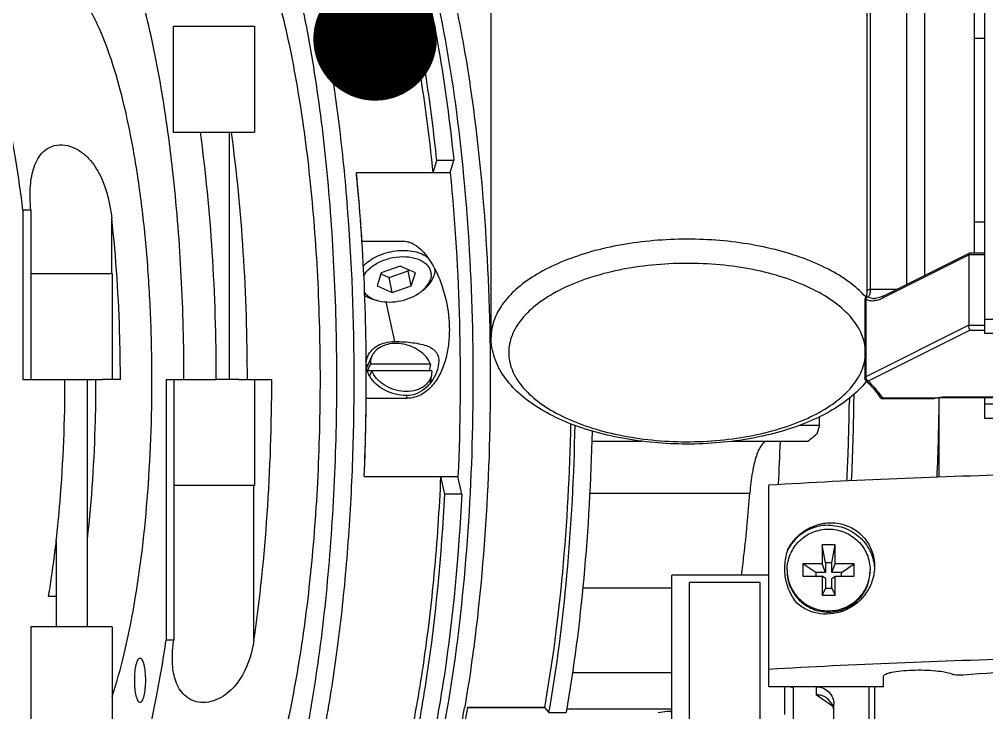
# Model space of a CAD drawing. Header units: millimetres. Extents: x 0 to 841, y 0 to 594.
# Drawn here: x 224.66 to 252.06, y 222.62 to 242.25 of the extents above; entities that cross this region are included whole.
import ezdxf

# ---------------------------------------------------------------- set-up
doc = ezdxf.new("R2010")
doc.units = ezdxf.units.MM
doc.header["$LTSCALE"] = 46.255
doc.layers.get('0').update_dxf_attribs({"linetype": 'CONTINUOUS'})
doc.layers.add('AXIS', color=7, linetype='CONTINUOUS')
doc.styles.get("Standard").update_dxf_attribs({"font": 'txt', "width": 0.85})
doc.dimstyles.get("Standard").update_dxf_attribs({"dimtxt": 3.5, "dimasz": 3.5, "dimexe": 1.5, "dimexo": 1, "dimtad": 1, "dimtxsty": 'STANDARD', "dimcen": 0.09, "dimadec": 0, "dimazin": 0, "dimtol": 1, "dimtp": 0.01, "dimtm": 0.01, "dimtfac": 1, "dimtofl": 0, "dimtmove": 0, "dimatfit": 3, "dimfxl": 1, "dimtolj": 1, "dimarcsym": 0})

msp = doc.modelspace()

# ---------------------------------------------------------------- linework, layer by layer
at = {"color": 7, "linetype": 'CONTINUOUS'}
for p, q in [((252.006, 233.355), (252.006, 251.942)), ((251.706, 248.944), (251.706, 235.631)), ((249.798, 234.747), (249.798, 247.98)), ((248.66, 247.247), (248.66, 234.55)), ((248.76, 247.297), (248.76, 234.6)), ((250.298, 247.047), (250.298, 234.997)), ((238.023, 233.252), (238.023, 243.308)), ((252.006, 241.712), (251.706, 241.712)), ((236.38, 237.918), (236.484, 238.257)), ((236.967, 238.257), (236.484, 238.257)), ((236.863, 237.918), (236.967, 238.257)), ((234.206, 237.918), (236.38, 237.918)), ((224.765, 236.845), (224.765, 232.055)), ((224.987, 236.845), (224.765, 236.845)), ((224.987, 236.845), (224.987, 232.055)), ((227.278, 235.055), (227.278, 236.621)), ((251.706, 236.516), (252.006, 236.516)), ((234.364, 235.998), (234.365, 235.977)), ((234.366, 235.974), (235.525, 235.974)), ((249.119, 234.366), (251.548, 235.581)), ((249.145, 234.42), (251.563, 235.629)), ((252.006, 235.581), (251.548, 235.581)), ((251.548, 235.581), (251.548, 233.589)), ((251.563, 235.629), (251.569, 235.631)), ((252.006, 235.631), (251.569, 235.631)), ((234.912, 235.076), (234.797, 234.705)), ((234.901, 235.042), (235.132, 234.941)), ((235.452, 235.262), (234.912, 235.076)), ((235.132, 234.941), (235.672, 235.127)), ((235.878, 235.076), (235.452, 235.262)), ((235.672, 235.127), (235.683, 235.162)), ((235.763, 234.705), (235.672, 235.127)), ((235.763, 234.705), (235.878, 235.076)), ((235.223, 234.52), (235.132, 234.941)), ((234.797, 234.705), (235.223, 234.52)), ((235.223, 234.52), (235.763, 234.705)), ((236.105, 234.592), (236.039, 234.54)), ((249.505, 234.6), (248.76, 234.6)), ((234.763, 234.3), (234.845, 234.281)), ((248.602, 234.304), (248.602, 232.095)), ((248.622, 234.364), (248.622, 234.364)), ((248.631, 234.339), (248.631, 232.13)), ((248.889, 234.35), (248.89, 234.35)), ((281.006, 233.755), (252.006, 233.755)), ((251.548, 233.589), (248.631, 232.13)), ((251.59, 233.452), (248.702, 232.009)), ((251.548, 233.589), (252.006, 233.589)), ((251.59, 233.452), (252.006, 233.452)), ((281.006, 233.355), (252.006, 233.355)), ((234.647, 232.717), (234.496, 232.386)), ((234.518, 232.299), (234.519, 232.3)), ((234.644, 232.299), (234.518, 232.299)), ((234.519, 232.3), (234.603, 232.492)), ((234.645, 232.3), (234.582, 232.158)), ((236.303, 232.492), (234.603, 232.492)), ((236.345, 232.3), (234.645, 232.3)), ((236.303, 232.492), (236.269, 232.3)), ((236.345, 232.3), (236.338, 232.196)), ((224.765, 232.055), (225.768, 232.055)), ((227.524, 232.055), (227.015, 232.055)), ((228.819, 232.055), (228.819, 224.672)), ((228.819, 232.055), (230.241, 232.055)), ((229.036, 232.055), (229.036, 224.672)), ((230.879, 232.055), (231.811, 232.055)), ((236.338, 232.196), (236.296, 231.95)), ((234.487, 231.524), (235.647, 231.524)), ((250.54, 231.523), (249.115, 231.523)), ((249.116, 231.523), (249.116, 231.509)), ((250.54, 231.509), (249.116, 231.509)), ((250.54, 231.509), (250.54, 231.523)), ((250.54, 231.509), (250.563, 231.512)), ((250.716, 229.291), (250.716, 231.539)), ((253.298, 231.552), (250.798, 231.552)), ((250.798, 231.552), (250.798, 231.539)), ((253.298, 231.539), (250.798, 231.539)), ((252.006, 230.955), (252.006, 231.539)), ((281.006, 231.355), (252.006, 231.355)), ((281.006, 230.955), (252.006, 230.955)), ((246.752, 230.763), (247.322, 230.763)), ((247.322, 230.763), (247.251, 230.511)), ((240.873, 230.305), (242.299, 230.305)), ((244.832, 230.305), (246.999, 230.305)), ((234.429, 229.304), (236.602, 229.304)), ((236.71, 228.807), (236.602, 229.304)), ((237.193, 228.807), (237.085, 229.304)), ((231.306, 224.672), (231.306, 229.055)), ((245.888, 223.352), (245.888, 229.064)), ((237.193, 228.807), (236.71, 228.807)), ((240.81, 228.841), (245.35, 228.841)), ((247.762, 227.375), (247.399, 227.375)), ((247.399, 227.375), (247.399, 226.84)), ((247.49, 226.862), (247.399, 227.375)), ((247.671, 226.862), (247.762, 227.375)), ((247.762, 226.84), (247.762, 227.375)), ((225.706, 227.249), (225.679, 227.249)), ((247.399, 226.84), (246.855, 226.84)), ((247.218, 226.594), (246.855, 226.84)), ((246.855, 226.84), (246.855, 226.483)), ((247.49, 226.594), (247.399, 226.84)), ((247.671, 226.862), (247.49, 226.862)), ((247.49, 226.862), (247.49, 226.594)), ((247.671, 226.594), (247.671, 226.862)), ((247.671, 226.594), (247.762, 226.84)), ((248.305, 226.84), (247.762, 226.84)), ((247.943, 226.594), (248.305, 226.84)), ((248.305, 226.483), (248.305, 226.84)), ((247.49, 226.594), (247.218, 226.594)), ((247.218, 226.594), (247.218, 226.483)), ((247.943, 226.594), (247.671, 226.594)), ((247.943, 226.483), (247.943, 226.594)), ((245.888, 226.513), (243.138, 226.513)), ((243.138, 211.602), (243.138, 226.513)), ((245.638, 226.307), (243.638, 226.307)), ((243.638, 222.094), (243.638, 226.307)), ((245.638, 222.353), (245.638, 226.307)), ((246.855, 226.483), (247.399, 226.483)), ((247.49, 226.416), (247.399, 226.483)), ((247.399, 226.483), (247.399, 225.947)), ((247.49, 226.416), (247.49, 226.148)), ((247.671, 226.416), (247.762, 226.483)), ((247.671, 226.148), (247.671, 226.416)), ((247.762, 226.483), (248.305, 226.483)), ((247.762, 225.947), (247.762, 226.483)), ((240.618, 226.153), (243.138, 226.153)), ((247.49, 226.148), (247.399, 225.947)), ((247.49, 226.148), (247.671, 226.148)), ((247.671, 226.148), (247.762, 225.947)), ((225.706, 225.906), (225.491, 225.906)), ((247.399, 225.947), (247.762, 225.947)), ((229.036, 224.672), (228.819, 224.672)), ((240.319, 223.755), (243.138, 223.755)), ((249.138, 223.352), (249.138, 223.656)), ((249.138, 223.352), (245.888, 223.352)), ((246.33, 223.352), (246.33, 222.574)), ((246.58, 223.352), (246.58, 222.353)), ((247.23, 223.352), (247.23, 223.124)), ((248.73, 211.987), (248.73, 223.352)), ((248.888, 212.566), (248.888, 223.352)), ((247.702, 222.797), (247.23, 223.124)), ((237.275, 222.781), (237.27, 222.754)), ((239.531, 222.769), (237.358, 222.769)), ((239.531, 222.769), (239.662, 222.624)), ((243.138, 222.723), (240.16, 222.723)), ((247.73, 217.443), (247.73, 222.86)), ((239.662, 222.624), (240.145, 222.624)), ((243.008, 222.655), (242.751, 222.618))]:
    msp.add_line(p, q, dxfattribs=at)
for points in [[(248.66, 234.55), (248.659, 234.498), (248.649, 234.432), (248.634, 234.384), (248.622, 234.364)], [(249.145, 234.42), (249.026, 234.372), (248.904, 234.35), (248.89, 234.35)]]:
    msp.add_lwpolyline(points, dxfattribs=at)
for centre, radius, start, end in [((180.636, 232.56), 53.838, 4.1004, 5.7117), ((182.218, 232.713), 52.249, 5.3489, 5.7174), ((179.438, 232.458), 55.04, 3.6875, 5.3432), ((177.553, 232.322), 56.93, 3.867, 4.1178), ((176.996, 232.284), 57.488, 3.68021, 3.86708), ((174.025, 232.107), 60.465, 0.52242, 3.66943), ((235.403, 235.359), 1.036, 307.8052, 312.5466), ((235.079, 235.272), 1.018, 251.949, 256.7532), ((248.702, 234.304), 0.1, 142.8205, 153.0345), ((246.727, 232.674), 2.566, 41.9173, 42.2748), ((248.741, 234.276), 0.127, 143.4394, 150.0697), ((171.782, 232.055), 62.707, 0.21398, 0.55136), ((172.182, 232.054), 62.307, 357.47013, 0.21664), ((246.594, 229.824), 2.998, 46.0061, 47.1305), ((171.878, 232.054), 62.612, 359.22066, 359.51487), ((188.532, 232.055), 59.77, 359.39868, 359.60347), ((249.116, 231.609), 0.1, 212.89, 269.9972), ((247.167, 230.263), 2.32, 32.8757, 34.6985), ((250.767, 230.568), 0.981, 102.241, 103.427), ((191.581, 232.047), 59.135, 357.32176, 359.50843), ((172.043, 232.051), 62.446, 358.89882, 359.22072), ((189.266, 232.045), 59.035, 357.22183, 359.4018), ((188.032, 232.046), 59.303, 358.76021, 358.99669), ((172.881, 232.034), 61.609, 357.46036, 358.90043), ((278.673, 191.913), 49.771, 129.1497, 129.5235), ((191.737, 231.312), 34.186, 353.1491, 353.5746), ((195.659, 230.809), 30.232, 350.6672, 353.2086), ((247.542, 226.661), 1.137, 180.0006, 181.7425), ((247.619, 226.661), 1.137, 358.2575, 359.9994), ((247.252, 222.643), 0.479, 24.8283, 55.2743), ((200.571, 229.093), 37.242, 349.0113, 350.2001), ((243.007, 221.758), 0.897, 81.6266, 89.9785)]:
    msp.add_arc(centre, radius, start, end, dxfattribs=at)
for centre, major_axis, ratio, start_param, end_param in [((258.738, 222.477), (40, 0), 0.173886, 1.708733, 1.897845), ((258.738, 217.259), (40, 0), 0.173886, 1.708733, 1.897845), ((246.58, 223.598), (0.192, 0.192), 0.8391, -2.597662, -2.268928)]:
    msp.add_ellipse(centre, major_axis=major_axis, ratio=ratio, start_param=start_param, end_param=end_param, dxfattribs=at)
for points, knots in [([(233.665, 248.805), (233.763, 248.805), (233.966, 248.778), (234.262, 248.658), (234.553, 248.462), (234.956, 248.08), (235.433, 247.402), (235.941, 246.367), (236.411, 245.079), (236.834, 243.558), (237.201, 241.83), (237.62, 239.212), (237.949, 235.668), (238.046, 231.279), (237.846, 226.945), (237.505, 224.122), (237.275, 222.781)], [0, 0, 0, 0, 0.010776, 0.022202, 0.034817, 0.049007, 0.082959, 0.125051, 0.175306, 0.23327, 0.298187, 0.369087, 0.524183, 0.688371, 0.850602, 1, 1, 1, 1]), ([(229.407, 215.309), (229.547, 215.32), (229.842, 215.402), (230.252, 215.673), (230.647, 216.086), (231.027, 216.635), (231.392, 217.318), (231.738, 218.129), (232.064, 219.062), (232.484, 220.519), (232.924, 222.585), (233.313, 225.304), (233.566, 228.261), (233.675, 231.35), (233.634, 234.464), (233.445, 237.494), (233.116, 240.333), (232.658, 242.881), (232.165, 244.773), (231.706, 246.065), (231.357, 246.864), (230.99, 247.535), (230.523, 248.193), (230.089, 248.583), (229.775, 248.711)], [0, 0, 0, 0, 0.01187, 0.025304, 0.041143, 0.059848, 0.081615, 0.106481, 0.134378, 0.165169, 0.2346, 0.312793, 0.397294, 0.485359, 0.574086, 0.660549, 0.741915, 0.815583, 0.879321, 0.90693, 0.931497, 0.952964, 0.971379, 1, 1, 1, 1]), ([(236.021, 219.398), (236.175, 219.913), (236.458, 221.012), (236.936, 223.433), (237.348, 226.792), (237.558, 231.044), (237.481, 235.367), (237.124, 239.461), (236.594, 242.59), (236.028, 244.754), (235.576, 246.076), (235.085, 247.158), (234.698, 247.769), (234.494, 248.02)], [0, 0, 0, 0, 0.055182, 0.116417, 0.253274, 0.402058, 0.55314, 0.696698, 0.823561, 0.878295, 0.926203, 0.966808, 1, 1, 1, 1]), ([(234.365, 247.875), (234.525, 247.66), (234.832, 247.162), (235.234, 246.306), (235.611, 245.289), (236.097, 243.657), (236.593, 241.299), (236.858, 239.317), (236.967, 238.257)], [0, 0, 0, 0, 0.079931, 0.173969, 0.281983, 0.40337, 0.682127, 1, 1, 1, 1]), ([(229.324, 232.055), (229.324, 233.028), (229.276, 234.938), (229.062, 237.711), (228.716, 240.269), (228.315, 242.214), (227.928, 243.583), (227.626, 244.457), (227.304, 245.213), (226.965, 245.844), (226.611, 246.346), (226.242, 246.716), (225.858, 246.949), (225.583, 247.005), (225.454, 247.005)], [0, 0, 0, 0, 0.181389, 0.356287, 0.518511, 0.662501, 0.726205, 0.783755, 0.834833, 0.879289, 0.917215, 0.949084, 0.975999, 1, 1, 1, 1]), ([(236.484, 238.257), (236.405, 239.026), (236.221, 240.499), (235.85, 242.587), (235.403, 244.432), (235.033, 245.56), (234.831, 246.071)], [0, 0, 0, 0, 0.28941, 0.555934, 0.794246, 1, 1, 1, 1]), ([(236.38, 237.918), (236.302, 238.691), (236.121, 240.172), (235.751, 242.268), (235.302, 244.112), (234.929, 245.236), (234.724, 245.742)], [0, 0, 0, 0, 0.290631, 0.557797, 0.795793, 1, 1, 1, 1]), ([(232.505, 245.147), (232.691, 244.572), (233.03, 243.328), (233.431, 241.329), (233.751, 239.115), (234.062, 235.89), (234.172, 232.548), (234.089, 229.183), (233.928, 226.72), (233.673, 224.381), (233.331, 222.22), (232.909, 220.286), (232.419, 218.624), (231.872, 217.268), (231.349, 216.361), (230.897, 215.832), (230.571, 215.555), (230.237, 215.373), (230.003, 215.318), (229.89, 215.309)], [0, 0, 0, 0, 0.058098, 0.123907, 0.196143, 0.27331, 0.435728, 0.517484, 0.597222, 0.67322, 0.743867, 0.807718, 0.863559, 0.910508, 0.948183, 0.963689, 0.977206, 0.989114, 1, 1, 1, 1]), ([(224.765, 236.845), (224.708, 237.322), (224.58, 238.236), (224.331, 239.532), (224.038, 240.677), (223.708, 241.651), (223.347, 242.435), (223.006, 242.951), (222.715, 243.243), (222.506, 243.392), (222.292, 243.484), (222.144, 243.505), (222.074, 243.505)], [0, 0, 0, 0, 0.19174, 0.368078, 0.526006, 0.663096, 0.777767, 0.86976, 0.907886, 0.941509, 0.971703, 1, 1, 1, 1]), ([(230.241, 232.055), (230.241, 233.259), (230.169, 235.601), (229.945, 237.934), (229.79, 239.062)], [0, 0, 0, 0, 0.514155, 1, 1, 1, 1]), ([(230.659, 239.062), (230.814, 237.934), (231.038, 235.601), (231.111, 233.259), (231.111, 232.055)], [0, 0, 0, 0, 0.485845, 1, 1, 1, 1]), ([(224.968, 237.265), (224.968, 237.449), (224.985, 237.722), (225.072, 238.071), (225.178, 238.312), (225.343, 238.524), (225.582, 238.675), (225.883, 238.718), (226.19, 238.642), (226.461, 238.478), (226.753, 238.193), (227.11, 237.593), (227.235, 237.008), (227.278, 236.621)], [0, 0, 0, 0, 0.11956, 0.177196, 0.23372, 0.290263, 0.349342, 0.413841, 0.482543, 0.551188, 0.617945, 0.746725, 1, 1, 1, 1]), ([(224.987, 236.845), (224.984, 236.88), (224.974, 237.02), (224.968, 237.16), (224.968, 237.265)], [0, 0, 0, 0, 0.252776, 1, 1, 1, 1]), ([(227.524, 232.055), (227.524, 232.446), (227.504, 233.97), (227.405, 235.495), (227.278, 236.621)], [0, 0, 0, 0, 0.25626, 1, 1, 1, 1]), ([(235.525, 235.974), (235.57, 235.974), (235.661, 235.962), (235.833, 235.898), (236.022, 235.76), (236.206, 235.553), (236.36, 235.321), (236.489, 235.075), (236.631, 234.735), (236.708, 234.468), (236.748, 234.288)], [0, 0, 0, 0, 0.061112, 0.123068, 0.247965, 0.373474, 0.498985, 0.624392, 0.749703, 1, 1, 1, 1]), ([(248.626, 234.4), (248.487, 234.552), (248.155, 234.841), (247.558, 235.202), (246.85, 235.508), (245.755, 235.839), (244.254, 236.057), (242.715, 236.025), (241.511, 235.842), (240.674, 235.633), (239.919, 235.358), (239.266, 235.023), (238.733, 234.636), (238.334, 234.207), (238.082, 233.742), (238.023, 233.41), (238.023, 233.252)], [0, 0, 0, 0, 0.050761, 0.108055, 0.171628, 0.240671, 0.389994, 0.544204, 0.619094, 0.690382, 0.75674, 0.817153, 0.871075, 0.918626, 0.960866, 1, 1, 1, 1]), ([(234.398, 235.263), (234.452, 235.321), (234.578, 235.427), (234.799, 235.553), (235.05, 235.646), (235.317, 235.702), (235.583, 235.716), (235.835, 235.689), (236.057, 235.621), (236.185, 235.546), (236.238, 235.502)], [0, 0, 0, 0, 0.117627, 0.245868, 0.381018, 0.518377, 0.652954, 0.780129, 0.896357, 1, 1, 1, 1]), ([(251.548, 235.581), (251.548, 235.592), (251.549, 235.609), (251.558, 235.626), (251.563, 235.629)], [0, 0, 0, 0, 0.627815, 1, 1, 1, 1]), ([(234.414, 234.99), (234.46, 235.076), (234.566, 235.193), (234.738, 235.317), (234.949, 235.428), (235.242, 235.519), (235.599, 235.547), (235.882, 235.499), (236.07, 235.414), (236.182, 235.334), (236.265, 235.238), (236.315, 235.127), (236.329, 235.008), (236.315, 234.929), (236.304, 234.891)], [0, 0, 0, 0, 0.119167, 0.186618, 0.258113, 0.407633, 0.555785, 0.690737, 0.750956, 0.805914, 0.856347, 0.903904, 0.950951, 1, 1, 1, 1]), ([(248.614, 232.971), (248.594, 233.137), (248.479, 233.484), (248.127, 233.945), (247.615, 234.358), (246.96, 234.712), (246.185, 234.998), (245.316, 235.205), (244.383, 235.326), (243.422, 235.358), (242.466, 235.298), (241.55, 235.149), (240.707, 234.916), (239.967, 234.608), (239.354, 234.234), (238.89, 233.806), (238.637, 233.398), (238.539, 233.065), (238.523, 232.9), (238.523, 232.819)], [0, 0, 0, 0, 0.041694, 0.088476, 0.142439, 0.204099, 0.27286, 0.347392, 0.425886, 0.506248, 0.58626, 0.663728, 0.736628, 0.80328, 0.862549, 0.914142, 0.95902, 0.979786, 1, 1, 1, 1]), ([(236.42, 235.206), (236.426, 235.17), (236.429, 235.096), (236.415, 235.023), (236.403, 234.987)], [0, 0, 0, 0, 0.489749, 1, 1, 1, 1]), ([(236.104, 234.595), (236.128, 234.617), (236.212, 234.702), (236.278, 234.808), (236.304, 234.891)], [0, 0, 0, 0, 0.273207, 1, 1, 1, 1]), ([(236.105, 234.592), (236.176, 234.646), (236.297, 234.763), (236.381, 234.912), (236.403, 234.987)], [0, 0, 0, 0, 0.534765, 1, 1, 1, 1]), ([(234.437, 234.516), (234.475, 234.468), (234.576, 234.38), (234.697, 234.325), (234.763, 234.304)], [0, 0, 0, 0, 0.467801, 1, 1, 1, 1]), ([(234.845, 234.281), (234.944, 234.257), (235.155, 234.237), (235.472, 234.274), (235.776, 234.372), (235.959, 234.478), (236.039, 234.54)], [0, 0, 0, 0, 0.241808, 0.500009, 0.758205, 1, 1, 1, 1]), ([(248.76, 234.6), (248.748, 234.6), (248.723, 234.598), (248.686, 234.587), (248.66, 234.565), (248.66, 234.55)], [0, 0, 0, 0, 0.324315, 0.612828, 1, 1, 1, 1]), ([(248.76, 234.6), (248.76, 234.559), (248.754, 234.486), (248.723, 234.418), (248.702, 234.395)], [0, 0, 0, 0, 0.56739, 1, 1, 1, 1]), ([(234.442, 234.436), (234.465, 234.421), (234.565, 234.36), (234.676, 234.321), (234.763, 234.3)], [0, 0, 0, 0, 0.233718, 1, 1, 1, 1]), ([(236.748, 234.288), (236.807, 234.015), (236.856, 233.594), (236.824, 233.035), (236.745, 232.622), (236.6, 232.228), (236.375, 231.873), (236.107, 231.644), (235.851, 231.542), (235.714, 231.524), (235.647, 231.524)], [0, 0, 0, 0, 0.251643, 0.377582, 0.503394, 0.628923, 0.753834, 0.877426, 0.938887, 1, 1, 1, 1]), ([(248.631, 234.339), (248.627, 234.337), (248.613, 234.329), (248.602, 234.315), (248.602, 234.304)], [0, 0, 0, 0, 0.309146, 1, 1, 1, 1]), ([(248.622, 234.364), (248.631, 234.376), (248.656, 234.394), (248.687, 234.397), (248.702, 234.395)], [0, 0, 0, 0, 0.485423, 1, 1, 1, 1]), ([(248.631, 234.339), (248.662, 234.317), (248.738, 234.287), (248.861, 234.282), (248.991, 234.31), (249.076, 234.345), (249.119, 234.366)], [0, 0, 0, 0, 0.225397, 0.462673, 0.720176, 1, 1, 1, 1]), ([(248.702, 234.395), (248.715, 234.387), (248.774, 234.359), (248.84, 234.35), (248.889, 234.35)], [0, 0, 0, 0, 0.24363, 1, 1, 1, 1]), ([(249.145, 234.42), (249.136, 234.416), (249.122, 234.399), (249.119, 234.377), (249.119, 234.366)], [0, 0, 0, 0, 0.448403, 1, 1, 1, 1]), ([(251.59, 233.452), (251.576, 233.469), (251.557, 233.515), (251.548, 233.562), (251.548, 233.589)], [0, 0, 0, 0, 0.453119, 1, 1, 1, 1]), ([(248.655, 232.005), (248.375, 231.653), (247.795, 231.213), (246.907, 230.796), (246.122, 230.537), (245.269, 230.352), (244.063, 230.206), (242.834, 230.22), (241.639, 230.395), (240.802, 230.6), (240.04, 230.878), (239.371, 231.224), (238.811, 231.636), (238.375, 232.115), (238.091, 232.66), (238.023, 233.057), (238.023, 233.252)], [0, 0, 0, 0, 0.108584, 0.170401, 0.236995, 0.307562, 0.380904, 0.529903, 0.602624, 0.672212, 0.737563, 0.798007, 0.853493, 0.904709, 0.953034, 1, 1, 1, 1]), ([(236.303, 232.492), (236.274, 232.565), (236.185, 232.709), (235.991, 232.881), (235.749, 233.007), (235.482, 233.077), (235.214, 233.082), (234.968, 233.023), (234.797, 232.919), (234.698, 232.81), (234.662, 232.749), (234.647, 232.717)], [0, 0, 0, 0, 0.118307, 0.247317, 0.383645, 0.521787, 0.655753, 0.780692, 0.894539, 0.94805, 1, 1, 1, 1]), ([(234.647, 232.717), (234.631, 232.682), (234.607, 232.608), (234.602, 232.53), (234.603, 232.492)], [0, 0, 0, 0, 0.497194, 1, 1, 1, 1]), ([(238.523, 232.819), (238.523, 232.737), (238.539, 232.572), (238.637, 232.239), (238.89, 231.831), (239.354, 231.403), (239.967, 231.029), (240.707, 230.721), (241.55, 230.488), (242.466, 230.339), (243.422, 230.279), (244.383, 230.311), (245.316, 230.432), (246.185, 230.64), (246.96, 230.925), (247.615, 231.279), (248.127, 231.692), (248.479, 232.154), (248.594, 232.5), (248.614, 232.666)], [0, 0, 0, 0, 0.020214, 0.04098, 0.085858, 0.137451, 0.19672, 0.263372, 0.336272, 0.41374, 0.493752, 0.574114, 0.652607, 0.727139, 0.795901, 0.857561, 0.911524, 0.958306, 1, 1, 1, 1]), ([(236.338, 232.196), (236.332, 232.159), (236.311, 232.087), (236.255, 231.988), (236.177, 231.901), (236.079, 231.828), (235.964, 231.772), (235.789, 231.72), (235.548, 231.705), (235.259, 231.762), (235.033, 231.867), (234.878, 231.982), (234.749, 232.107), (234.676, 232.221), (234.645, 232.3)], [0, 0, 0, 0, 0.05194, 0.1044, 0.158491, 0.21506, 0.274584, 0.337169, 0.469993, 0.609193, 0.747939, 0.81514, 0.879871, 1, 1, 1, 1]), ([(225.708, 227.486), (225.75, 227.852), (225.896, 229.371), (225.955, 230.898), (225.955, 232.055)], [0, 0, 0, 0, 0.24136, 1, 1, 1, 1]), ([(226.824, 232.055), (226.824, 231.669), (226.804, 230.163), (226.708, 228.658), (226.584, 227.544)], [0, 0, 0, 0, 0.25609, 1, 1, 1, 1]), ([(231.306, 224.672), (231.48, 225.855), (231.73, 228.313), (231.811, 230.782), (231.811, 232.055)], [0, 0, 0, 0, 0.484096, 1, 1, 1, 1]), ([(248.602, 232.095), (248.602, 232.098), (248.605, 232.114), (248.62, 232.125), (248.631, 232.13)], [0, 0, 0, 0, 0.209591, 1, 1, 1, 1]), ([(248.631, 232.13), (248.631, 232.105), (248.646, 232.057), (248.68, 232.019), (248.702, 232.008)], [0, 0, 0, 0, 0.512206, 1, 1, 1, 1]), ([(248.702, 232.008), (248.689, 232.005), (248.665, 232.003), (248.642, 232.014), (248.634, 232.021)], [0, 0, 0, 0, 0.525941, 1, 1, 1, 1]), ([(248.676, 231.981), (248.711, 231.947), (248.841, 231.815), (248.958, 231.67), (249.032, 231.555)], [0, 0, 0, 0, 0.26303, 1, 1, 1, 1]), ([(249.074, 231.584), (249.022, 231.659), (248.905, 231.807), (248.773, 231.943), (248.702, 232.009)], [0, 0, 0, 0, 0.485544, 1, 1, 1, 1]), ([(249.032, 231.555), (249.04, 231.543), (249.067, 231.522), (249.1, 231.52), (249.116, 231.523)], [0, 0, 0, 0, 0.476308, 1, 1, 1, 1]), ([(250.54, 231.523), (250.541, 231.521), (250.546, 231.517), (250.552, 231.513), (250.556, 231.512)], [0, 0, 0, 0, 0.293441, 1, 1, 1, 1]), ([(250.559, 231.527), (250.578, 231.531), (250.657, 231.546), (250.738, 231.552), (250.798, 231.552)], [0, 0, 0, 0, 0.243322, 1, 1, 1, 1]), ([(250.798, 231.539), (250.778, 231.539), (250.699, 231.537), (250.62, 231.526), (250.563, 231.512)], [0, 0, 0, 0, 0.257275, 1, 1, 1, 1]), ([(240.273, 230.808), (240.245, 229.403), (240.101, 226.711), (239.759, 224.036), (239.531, 222.769)], [0, 0, 0, 0, 0.522011, 1, 1, 1, 1]), ([(239.662, 222.624), (239.889, 223.909), (240.229, 226.617), (240.373, 229.341), (240.402, 230.761)], [0, 0, 0, 0, 0.478758, 1, 1, 1, 1]), ([(240.881, 230.596), (240.85, 229.205), (240.703, 226.536), (240.367, 223.883), (240.145, 222.624)], [0, 0, 0, 0, 0.521159, 1, 1, 1, 1]), ([(245.849, 230.305), (245.82, 230.305), (245.753, 230.28), (245.672, 230.193), (245.597, 230.062), (245.529, 229.887), (245.468, 229.671), (245.396, 229.319), (245.364, 229.037), (245.35, 228.841)], [0, 0, 0, 0, 0.054364, 0.124407, 0.21711, 0.333917, 0.473646, 0.633664, 1, 1, 1, 1]), ([(235.161, 219.607), (235.365, 220.27), (235.729, 221.714), (236.139, 224.033), (236.441, 226.598), (236.561, 228.384), (236.602, 229.304)], [0, 0, 0, 0, 0.211988, 0.453732, 0.71885, 1, 1, 1, 1]), ([(235.297, 219.398), (235.491, 220.049), (235.84, 221.458), (236.393, 224.589), (236.622, 227.081), (236.71, 228.807)], [0, 0, 0, 0, 0.214111, 0.456095, 1, 1, 1, 1]), ([(237.193, 228.807), (237.105, 227.081), (236.876, 224.589), (236.322, 221.458), (235.974, 220.049), (235.779, 219.397)], [0, 0, 0, 0, 0.543907, 0.785891, 1, 1, 1, 1]), ([(245.112, 226.509), (245.137, 226.696), (245.235, 227.472), (245.308, 228.25), (245.35, 228.841)], [0, 0, 0, 0, 0.242564, 1, 1, 1, 1]), ([(246.43, 227.245), (246.497, 227.375), (246.673, 227.613), (247.029, 227.871), (247.443, 228.005), (247.874, 228.002), (248.28, 227.856), (248.613, 227.579), (248.831, 227.2), (248.88, 226.91), (248.88, 226.766)], [0, 0, 0, 0, 0.127883, 0.254239, 0.378863, 0.502169, 0.625032, 0.748487, 0.873376, 1, 1, 1, 1]), ([(247.58, 227.928), (247.348, 227.928), (246.877, 227.802), (246.539, 227.448), (246.43, 227.245)], [0, 0, 0, 0, 0.501739, 1, 1, 1, 1]), ([(247.58, 227.928), (247.74, 227.928), (248.061, 227.869), (248.476, 227.616), (248.771, 227.232), (248.861, 226.921), (248.875, 226.764)], [0, 0, 0, 0, 0.251682, 0.502394, 0.75175, 1, 1, 1, 1]), ([(246.405, 226.661), (246.405, 226.737), (246.421, 226.888), (246.488, 227.107), (246.597, 227.308), (246.744, 227.485), (246.924, 227.63), (247.128, 227.737), (247.35, 227.803), (247.58, 227.826), (247.811, 227.803), (248.033, 227.737), (248.237, 227.63), (248.416, 227.485), (248.564, 227.308), (248.673, 227.107), (248.74, 226.888), (248.755, 226.737), (248.755, 226.661)], [0, 0, 0, 0, 0.062032, 0.124131, 0.186367, 0.248774, 0.311368, 0.374134, 0.437032, 0.5, 0.562968, 0.625866, 0.688632, 0.751226, 0.813633, 0.875869, 0.937968, 1, 1, 1, 1]), ([(246.684, 225.721), (246.601, 225.823), (246.46, 226.052), (246.344, 226.439), (246.33, 226.848), (246.387, 227.116), (246.43, 227.245)], [0, 0, 0, 0, 0.245357, 0.494111, 0.74607, 1, 1, 1, 1]), ([(246.405, 226.626), (246.405, 226.551), (246.421, 226.399), (246.488, 226.18), (246.597, 225.979), (246.744, 225.803), (246.924, 225.658), (247.128, 225.55), (247.35, 225.484), (247.58, 225.462), (247.811, 225.484), (248.033, 225.55), (248.237, 225.658), (248.416, 225.803), (248.564, 225.979), (248.673, 226.18), (248.74, 226.399), (248.755, 226.551), (248.755, 226.626)], [0, 0, 0, 0, 0.062032, 0.124131, 0.186367, 0.248774, 0.311368, 0.374134, 0.437032, 0.5, 0.562968, 0.625866, 0.688632, 0.751226, 0.813633, 0.875869, 0.937968, 1, 1, 1, 1]), ([(246.406, 226.626), (246.408, 226.552), (246.427, 226.404), (246.499, 226.191), (246.61, 225.996), (246.757, 225.825), (246.935, 225.686), (247.203, 225.548), (247.58, 225.475), (247.958, 225.548), (248.226, 225.686), (248.404, 225.825), (248.551, 225.996), (248.662, 226.191), (248.734, 226.404), (248.753, 226.552), (248.755, 226.626)], [0, 0, 0, 0, 0.062107, 0.124279, 0.186591, 0.249075, 0.311742, 0.374576, 0.5, 0.625424, 0.688258, 0.750925, 0.813409, 0.875721, 0.937893, 1, 1, 1, 1]), ([(248.88, 226.766), (248.88, 226.637), (248.841, 226.377), (248.62, 225.909), (248.118, 225.473), (247.466, 225.369), (246.985, 225.504), (246.775, 225.64), (246.684, 225.721)], [0, 0, 0, 0, 0.128123, 0.256708, 0.509352, 0.755597, 0.877871, 1, 1, 1, 1]), ([(225.454, 217.105), (225.54, 217.105), (225.717, 217.128), (225.975, 217.23), (226.229, 217.397), (226.581, 217.722), (226.998, 218.301), (227.444, 219.185), (227.859, 220.287), (228.233, 221.59), (228.561, 223.072), (228.738, 224.122), (228.819, 224.672)], [0, 0, 0, 0, 0.029587, 0.060883, 0.095312, 0.133913, 0.225946, 0.339758, 0.475544, 0.632208, 0.807849, 1, 1, 1, 1]), ([(228.996, 224.16), (228.996, 224.202), (229, 224.374), (229.017, 224.545), (229.036, 224.672)], [0, 0, 0, 0, 0.245895, 1, 1, 1, 1]), ([(231.306, 224.672), (231.256, 224.33), (231.102, 223.809), (230.722, 223.303), (230.427, 223.07), (230.163, 222.943), (229.878, 222.892), (229.604, 222.935), (229.38, 223.063), (229.217, 223.244), (229.108, 223.453), (229.016, 223.758), (228.996, 223.999), (228.996, 224.16)], [0, 0, 0, 0, 0.249611, 0.38031, 0.448843, 0.519249, 0.589215, 0.654839, 0.714915, 0.771659, 0.8275, 0.883847, 1, 1, 1, 1]), ([(251.39, 223.696), (253.781, 223.859), (258.654, 224.099), (266.013, 224.217), (273.372, 224.099), (278.245, 223.859), (280.636, 223.696)], [0, 0, 0, 0, 0.245698, 0.5, 0.754302, 1, 1, 1, 1]), ([(249.138, 223.656), (249.138, 223.667), (249.156, 223.694), (249.204, 223.719), (249.276, 223.746), (249.42, 223.78), (249.647, 223.811), (250.064, 223.836), (250.487, 223.828), (250.859, 223.78), (251.009, 223.745), (251.067, 223.72)], [0, 0, 0, 0, 0.016847, 0.043541, 0.082503, 0.133567, 0.266996, 0.429766, 0.768064, 0.905219, 1, 1, 1, 1]), ([(251.067, 223.72), (251.083, 223.713), (251.128, 223.704), (251.236, 223.692), (251.327, 223.692), (251.39, 223.696)], [0, 0, 0, 0, 0.168074, 0.415237, 1, 1, 1, 1]), ([(247.23, 223.352), (247.295, 223.352), (247.427, 223.327), (247.593, 223.217), (247.704, 223.054), (247.73, 222.924), (247.73, 222.86)], [0, 0, 0, 0, 0.251772, 0.5025, 0.751764, 1, 1, 1, 1]), ([(247.524, 223.037), (247.482, 223.066), (247.387, 223.112), (247.282, 223.125), (247.23, 223.124)], [0, 0, 0, 0, 0.498262, 1, 1, 1, 1]), ([(237.358, 222.769), (237.333, 222.631), (237.233, 222.097), (237.121, 221.565), (237.029, 221.172)], [0, 0, 0, 0, 0.258258, 1, 1, 1, 1])]:
    msp.add_open_spline(points, degree=3, knots=knots, dxfattribs=at)
for points in [[(248.612, 234.349), (248.605, 234.335), (248.602, 234.319), (248.602, 234.304)], [(248.674, 234.384), (248.661, 234.376), (248.648, 234.364), (248.639, 234.351)], [(248.702, 234.395), (248.692, 234.393), (248.683, 234.389), (248.674, 234.384)], [(248.602, 232.095), (248.602, 232.068), (248.614, 232.04), (248.634, 232.021)], [(250.556, 231.512), (250.558, 231.512), (250.561, 231.512), (250.563, 231.512)], [(247.73, 222.643), (247.73, 222.711), (247.715, 222.782), (247.686, 222.844)]]:
    msp.add_open_spline(points, degree=3, dxfattribs=at)
at = {"layer": 'AXIS', "color": 7, "linetype": 'CONTINUOUS'}
for p, q in [((238.023, 233.252), (238.023, 243.308)), ((229.021, 242.055), (229.021, 239.055)), ((229.021, 242.055), (231.321, 242.055)), ((231.321, 242.055), (231.321, 239.055)), ((229.021, 239.055), (231.321, 239.055)), ((230.609, 239.055), (230.609, 232.055)), ((234.206, 237.918), (236.863, 237.918)), ((224.993, 235.055), (224.993, 232.055)), ((224.993, 235.055), (227.293, 235.055)), ((227.293, 235.055), (227.293, 232.055)), ((235.298, 233.13), (235.054, 234.251)), ((225.768, 232.055), (227.015, 232.055)), ((226.581, 232.055), (226.581, 225.055)), ((230.879, 232.055), (230.241, 232.055)), ((231.321, 232.055), (231.321, 229.055)), ((235.647, 231.524), (235.63, 231.598)), ((248.17, 231.516), (248.169, 231.431)), ((234.429, 229.304), (237.085, 229.304)), ((231.321, 229.055), (229.036, 229.055)), ((225.706, 227.49), (225.706, 225.055)), ((227.293, 225.055), (224.993, 225.055)), ((224.993, 225.055), (224.993, 222.055)), ((227.293, 225.055), (227.293, 222.055)), ((237.358, 222.769), (239.531, 222.769)), ((243.138, 222.655), (243.008, 222.655))]:
    msp.add_line(p, q, dxfattribs=at)
for centre, radius, start, end in [((234.972, 232.031), 0.633, 132.6071, 139.9926), ((190.824, 232.047), 57.348, 357.9626, 359.38418), ((190.482, 231.994), 55.757, 357.0021, 358.2637), ((192.492, 231.989), 55.679, 357.1032, 357.9617)]:
    msp.add_arc(centre, radius, start, end, dxfattribs=at)
for points, knots in [([(229.318, 217.105), (229.447, 217.105), (229.721, 217.161), (230.106, 217.394), (230.475, 217.764), (230.829, 218.266), (231.168, 218.897), (231.49, 219.653), (231.791, 220.527), (232.179, 221.896), (232.58, 223.841), (232.926, 226.399), (233.139, 229.172), (233.212, 232.055), (233.139, 234.938), (232.926, 237.711), (232.58, 240.269), (232.179, 242.214), (231.791, 243.583), (231.49, 244.457), (231.168, 245.213), (230.829, 245.844), (230.475, 246.346), (230.106, 246.716), (229.721, 246.949), (229.447, 247.005), (229.318, 247.005)], [0, 0, 0, 0, 0.012, 0.025458, 0.041393, 0.060355, 0.082583, 0.108123, 0.136897, 0.168749, 0.240745, 0.321856, 0.409305, 0.5, 0.590695, 0.678144, 0.759255, 0.831251, 0.863103, 0.891877, 0.917417, 0.939645, 0.958607, 0.974542, 0.988, 1, 1, 1, 1]), ([(227.295, 223.082), (227.424, 223.477), (227.658, 224.334), (228.044, 226.255), (228.353, 228.951), (228.444, 231.776), (228.382, 234.098), (228.268, 235.794), (228.088, 237.402), (227.847, 238.883), (227.552, 240.204), (227.21, 241.333), (226.829, 242.247), (226.465, 242.852), (226.151, 243.196), (225.925, 243.372), (225.692, 243.48), (225.531, 243.505), (225.454, 243.505)], [0, 0, 0, 0, 0.058291, 0.124427, 0.274714, 0.438141, 0.52032, 0.600366, 0.676518, 0.747132, 0.810742, 0.866125, 0.912415, 0.949289, 0.964389, 0.977544, 0.989194, 1, 1, 1, 1]), ([(236.863, 237.918), (237.004, 236.506), (237.175, 233.634), (237.15, 230.758), (237.085, 229.304)], [0, 0, 0, 0, 0.493694, 1, 1, 1, 1]), ([(234.508, 232.658), (234.53, 232.728), (234.605, 232.864), (234.79, 233.016), (235.029, 233.11), (235.206, 233.13), (235.298, 233.13)], [0, 0, 0, 0, 0.223186, 0.460487, 0.719577, 1, 1, 1, 1]), ([(235.298, 233.13), (235.383, 233.13), (235.553, 233.124), (235.8, 233.101), (236.028, 233.061), (236.2, 233.012), (236.319, 232.957), (236.395, 232.906), (236.46, 232.843), (236.527, 232.733), (236.553, 232.551), (236.523, 232.406), (236.5, 232.331)], [0, 0, 0, 0, 0.146461, 0.290888, 0.423784, 0.541867, 0.595747, 0.647079, 0.697406, 0.749207, 0.865839, 1, 1, 1, 1]), ([(234.484, 232.503), (234.484, 232.516), (234.487, 232.569), (234.497, 232.621), (234.508, 232.658)], [0, 0, 0, 0, 0.252294, 1, 1, 1, 1]), ([(234.579, 232.157), (234.568, 232.176), (234.531, 232.248), (234.504, 232.327), (234.494, 232.386)], [0, 0, 0, 0, 0.258946, 1, 1, 1, 1]), ([(236.5, 232.331), (236.471, 232.235), (236.385, 232.05), (236.191, 231.813), (235.935, 231.642), (235.731, 231.598), (235.63, 231.598)], [0, 0, 0, 0, 0.248357, 0.499775, 0.750591, 1, 1, 1, 1]), ([(235.63, 231.598), (235.524, 231.598), (235.309, 231.626), (234.924, 231.773), (234.677, 231.986), (234.579, 232.157)], [0, 0, 0, 0, 0.258515, 0.519697, 1, 1, 1, 1]), ([(228.081, 224.163), (228.055, 224.163), (228.017, 224.119), (227.988, 224.053), (227.953, 223.94), (227.927, 223.767), (227.92, 223.618), (227.92, 223.538)], [0, 0, 0, 0, 0.116693, 0.212619, 0.334442, 0.64198, 1, 1, 1, 1]), ([(228.243, 223.538), (228.243, 223.618), (228.236, 223.767), (228.209, 223.94), (228.174, 224.053), (228.145, 224.119), (228.107, 224.163), (228.081, 224.163)], [0, 0, 0, 0, 0.35802, 0.665558, 0.787381, 0.883307, 1, 1, 1, 1]), ([(227.92, 223.538), (227.92, 223.458), (227.927, 223.31), (227.953, 223.136), (227.988, 223.023), (228.017, 222.957), (228.055, 222.913), (228.081, 222.913)], [0, 0, 0, 0, 0.35802, 0.665558, 0.787381, 0.883307, 1, 1, 1, 1]), ([(228.081, 222.913), (228.107, 222.913), (228.145, 222.957), (228.174, 223.023), (228.209, 223.136), (228.236, 223.31), (228.243, 223.458), (228.243, 223.538)], [0, 0, 0, 0, 0.116693, 0.212619, 0.334442, 0.64198, 1, 1, 1, 1])]:
    msp.add_open_spline(points, degree=3, knots=knots, dxfattribs=at)
msp.add_open_spline([(234.494, 232.386), (234.488, 232.42), (234.484, 232.455), (234.484, 232.49)], degree=3, dxfattribs=at)

# ---------------------------------------------------------------- leaders
at = {"color": 2, "linetype": 'CONTINUOUS'}
msp.add_leader([(234.738, 241.699), (190.546, 266.293), (184.546, 266.293)], dimstyle='STANDARD', override={"dimtad": 0, "dimldrblk": 'DOT'}, dxfattribs=at)

doc.saveas('drawing.dxf')
